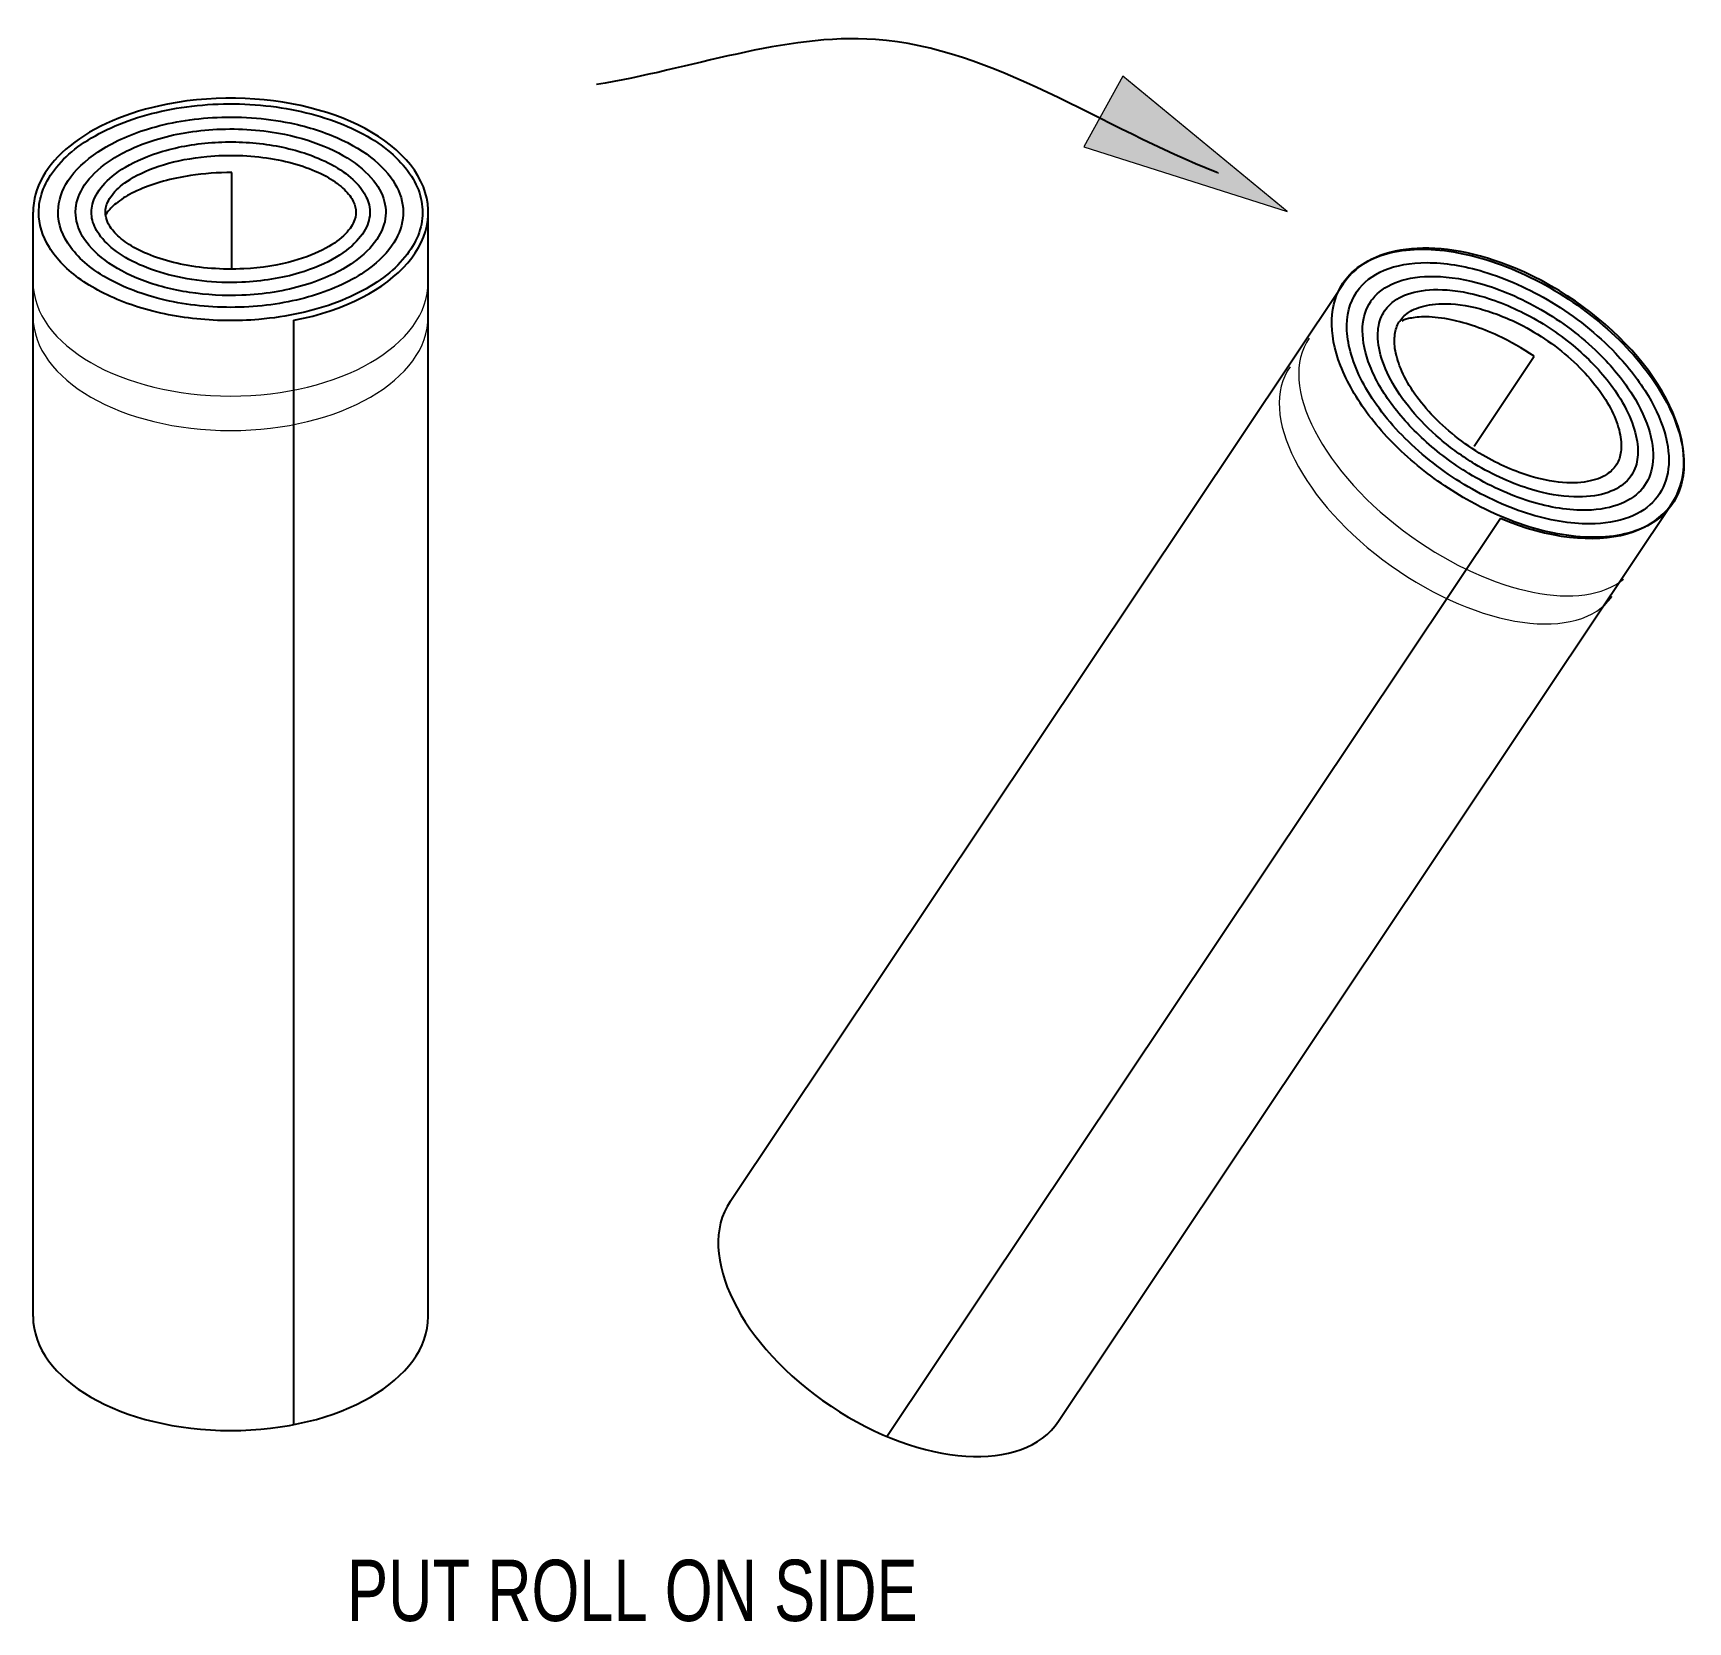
# Model space of a CAD drawing. Header units: inches. Extents: x -9 to 49, y -7 to 10.3.
# Drawn here: x 3.985 to 5.981, y 6.303 to 8.219 of the extents above; entities that cross this region are included whole.
import ezdxf

# ---------------------------------------------------------------- set-up
doc = ezdxf.new("R2010")
doc.units = ezdxf.units.IN
doc.header["$MEASUREMENT"] = 0
for name, color, linetype in [('A-ANNO-TXT', 7, 'Continuous'), ('A-LINE-HVY', 7, 'Continuous'), ('A-LINE-LIGHT', 7, 'Continuous')]:
    doc.layers.add(name, color=color, linetype=linetype)

# ---------------------------------------------------------------- blocks, each defined once
blk = doc.blocks.new('block 349')
at = {"layer": 'A-LINE-HVY', "color": 7, "lineweight": 25}
blk.add_lwpolyline([(5.2219, 6.5449), (5.9617, 7.6519)], dxfattribs=at)
blk = doc.blocks.new('block 350')
at = {"layer": 'A-LINE-HVY', "color": 7, "lineweight": 25}
blk.add_open_spline([(4.8257, 6.8097), (4.7835, 6.7465), (4.838, 6.636), (4.9474, 6.5629), (5.0568, 6.4898), (5.1797, 6.4817), (5.2219, 6.5449)], degree=3, knots=[0, 0, 0, 0, 1, 1, 1, 2, 2, 2, 2], dxfattribs=at)
blk = doc.blocks.new('block 351')
at = {"layer": 'A-LINE-HVY', "color": 7, "lineweight": 25}
blk.add_open_spline([(5.7546, 7.6336), (5.8717, 7.5845), (5.9707, 7.6123), (5.9757, 7.6955), (5.9807, 7.7787), (5.8898, 7.886), (5.7726, 7.935), (5.6816, 7.9731), (5.5983, 7.9658), (5.5655, 7.9167)], degree=3, knots=[0, 0, 0, 0, 1, 1, 1, 2, 2, 2, 3, 3, 3, 3], dxfattribs=at)
blk = doc.blocks.new('block 352')
at = {"layer": 'A-LINE-HVY', "color": 7, "lineweight": 25}
blk.add_lwpolyline([(4.8257, 6.8097), (5.5655, 7.9167)], dxfattribs=at)
blk = doc.blocks.new('block 353')
at = {"layer": 'A-LINE-HVY', "color": 7, "lineweight": 25}
blk.add_lwpolyline([(5.0148, 6.5266), (5.7546, 7.6336)], dxfattribs=at)
blk = doc.blocks.new('block 354')
at = {"layer": 'A-LINE-HVY', "color": 7, "lineweight": 25}
blk.add_lwpolyline([(4.4617, 6.6712), (4.4617, 8.0026)], dxfattribs=at)
blk = doc.blocks.new('block 355')
at = {"layer": 'A-LINE-HVY', "color": 7, "lineweight": 25}
blk.add_open_spline([(3.9852, 6.6712), (3.9852, 6.5952), (4.0919, 6.5336), (4.2235, 6.5336), (4.3551, 6.5336), (4.4617, 6.5952), (4.4617, 6.6712)], degree=3, knots=[0, 0, 0, 0, 1, 1, 1, 2, 2, 2, 2], dxfattribs=at)
blk = doc.blocks.new('block 356')
at = {"layer": 'A-LINE-HVY', "color": 7, "lineweight": 25}
blk.add_open_spline([(4.2997, 7.8723), (4.4244, 7.8966), (4.4913, 7.9747), (4.4492, 8.0466), (4.4071, 8.1186), (4.2719, 8.1572), (4.1472, 8.1329), (4.0504, 8.1141), (3.9852, 8.0616), (3.9852, 8.0026)], degree=3, knots=[0, 0, 0, 0, 1, 1, 1, 2, 2, 2, 3, 3, 3, 3], dxfattribs=at)
blk = doc.blocks.new('block 357')
at = {"layer": 'A-LINE-HVY', "color": 7, "lineweight": 25}
blk.add_lwpolyline([(3.9852, 6.6712), (3.9852, 8.0026)], dxfattribs=at)
blk = doc.blocks.new('block 358')
at = {"layer": 'A-LINE-HVY', "color": 7, "lineweight": 25}
blk.add_lwpolyline([(4.2997, 6.5408), (4.2997, 7.8723)], dxfattribs=at)
blk = doc.blocks.new('block 559')
at = {"layer": 'A-LINE-LIGHT', "color": 7, "lineweight": 25}
blk.add_open_spline([(5.5648, 7.9172), (5.5565, 7.9048), (5.5519, 7.89), (5.5513, 7.8731), (5.5507, 7.8563), (5.5542, 7.8374), (5.5618, 7.8177), (5.5694, 7.7981), (5.5811, 7.7776), (5.5961, 7.7577), (5.6112, 7.7378), (5.6298, 7.7184), (5.6506, 7.7007), (5.6714, 7.683), (5.6946, 7.667), (5.7187, 7.6537), (5.7493, 7.6368), (5.7815, 7.6242), (5.812, 7.6172), (5.8425, 7.6103), (5.8713, 7.6088), (5.8956, 7.6129), (5.9199, 7.617), (5.9395, 7.6264), (5.953, 7.64), (5.9666, 7.6536), (5.9744, 7.6715), (5.9757, 7.6926), (5.9771, 7.7138), (5.9717, 7.7383), (5.9599, 7.7637), (5.9481, 7.7891), (5.9297, 7.8153), (5.9066, 7.8397), (5.8834, 7.864), (5.8555, 7.8865), (5.8255, 7.905), (5.7955, 7.9235), (5.7635, 7.9379), (5.7325, 7.9469), (5.7014, 7.9559), (5.6715, 7.9595), (5.6457, 7.9574), (5.6198, 7.9554), (5.5981, 7.9478), (5.5824, 7.9358), (5.5753, 7.9304), (5.5695, 7.9242), (5.5648, 7.9172)], degree=3, knots=[0, 0, 0, 0, 1, 1, 1, 2, 2, 2, 3, 3, 3, 4, 4, 4, 5, 5, 5, 6, 6, 6, 7, 7, 7, 8, 8, 8, 9, 9, 9, 10, 10, 10, 11, 11, 11, 12, 12, 12, 13, 13, 13, 14, 14, 14, 15, 15, 15, 16, 16, 16, 16], dxfattribs=at)
blk = doc.blocks.new('block 560')
at = {"layer": 'A-LINE-LIGHT', "color": 7, "lineweight": 25}
blk.add_open_spline([(5.5811, 7.9062), (5.5728, 7.8937), (5.5687, 7.8782), (5.5696, 7.8598), (5.5706, 7.8414), (5.5767, 7.8203), (5.588, 7.7986), (5.5993, 7.7769), (5.6158, 7.7545), (5.636, 7.7337), (5.6563, 7.7129), (5.6803, 7.6936), (5.7061, 7.6774), (5.7319, 7.6613), (5.7594, 7.6484), (5.7862, 7.6397), (5.813, 7.631), (5.839, 7.6267), (5.8621, 7.6268), (5.8801, 7.6269), (5.8962, 7.6297), (5.9095, 7.6347), (5.9229, 7.6398), (5.9334, 7.6471), (5.9412, 7.6561), (5.949, 7.6651), (5.9541, 7.6759), (5.9564, 7.6885), (5.9586, 7.7012), (5.958, 7.7158), (5.954, 7.7317), (5.9501, 7.7475), (5.9429, 7.7645), (5.9326, 7.7817), (5.9223, 7.7989), (5.909, 7.8162), (5.8934, 7.8326), (5.8714, 7.8557), (5.8447, 7.877), (5.8161, 7.8943), (5.7897, 7.9102), (5.7617, 7.9228), (5.7346, 7.9309), (5.7104, 7.9382), (5.687, 7.9418), (5.6661, 7.9418), (5.6462, 7.9419), (5.6286, 7.9386), (5.6144, 7.9326), (5.6001, 7.9266), (5.5894, 7.918), (5.5819, 7.9073), (5.5817, 7.907), (5.5814, 7.9066), (5.5811, 7.9062)], degree=3, knots=[0, 0, 0, 0, 1, 1, 1, 2, 2, 2, 3, 3, 3, 4, 4, 4, 5, 5, 5, 6, 6, 6, 7, 7, 7, 8, 8, 8, 9, 9, 9, 10, 10, 10, 11, 11, 11, 12, 12, 12, 13, 13, 13, 14, 14, 14, 15, 15, 15, 16, 16, 16, 17, 17, 17, 18, 18, 18, 18], dxfattribs=at)
blk = doc.blocks.new('block 561')
at = {"layer": 'A-LINE-LIGHT', "color": 7, "lineweight": 25}
blk.add_open_spline([(5.5982, 7.8948), (5.5925, 7.8864), (5.5892, 7.8762), (5.5885, 7.8641), (5.5878, 7.852), (5.59, 7.8379), (5.5953, 7.8227), (5.6007, 7.8075), (5.6092, 7.7912), (5.6206, 7.7751), (5.6321, 7.759), (5.6463, 7.7429), (5.6626, 7.7281), (5.6789, 7.7132), (5.6972, 7.6994), (5.7165, 7.6876), (5.7403, 7.6731), (5.7656, 7.6616), (5.79, 7.654), (5.8145, 7.6464), (5.8381, 7.6429), (5.8585, 7.6433), (5.8746, 7.6437), (5.8886, 7.6465), (5.9, 7.6512), (5.9114, 7.6558), (5.92, 7.6623), (5.9263, 7.6701), (5.9325, 7.6778), (5.9365, 7.6871), (5.9381, 7.6982), (5.9397, 7.7094), (5.9387, 7.7225), (5.9347, 7.7369), (5.9307, 7.7513), (5.9237, 7.7668), (5.9139, 7.7825), (5.904, 7.7983), (5.8914, 7.8141), (5.8765, 7.8291), (5.8568, 7.8491), (5.8332, 7.8676), (5.808, 7.8826), (5.7842, 7.8969), (5.759, 7.9081), (5.7347, 7.9154), (5.7138, 7.9217), (5.6935, 7.925), (5.6754, 7.9253), (5.6586, 7.9256), (5.6438, 7.9234), (5.6316, 7.9191), (5.6194, 7.9149), (5.6101, 7.9088), (5.6032, 7.9013), (5.6014, 7.8992), (5.5997, 7.8971), (5.5982, 7.8948)], degree=3, knots=[0, 0, 0, 0, 1, 1, 1, 2, 2, 2, 3, 3, 3, 4, 4, 4, 5, 5, 5, 6, 6, 6, 7, 7, 7, 8, 8, 8, 9, 9, 9, 10, 10, 10, 11, 11, 11, 12, 12, 12, 13, 13, 13, 14, 14, 14, 15, 15, 15, 16, 16, 16, 17, 17, 17, 18, 18, 18, 19, 19, 19, 19], dxfattribs=at)
blk = doc.blocks.new('block 562')
at = {"layer": 'A-LINE-LIGHT', "color": 7, "lineweight": 25}
blk.add_open_spline([(5.6149, 7.8837), (5.611, 7.8778), (5.6085, 7.8711), (5.6074, 7.863), (5.6063, 7.8549), (5.6068, 7.8453), (5.6092, 7.8347), (5.6116, 7.8241), (5.616, 7.8125), (5.6224, 7.8005), (5.6288, 7.7885), (5.6372, 7.7762), (5.6473, 7.7641), (5.6574, 7.752), (5.6691, 7.7402), (5.682, 7.7292), (5.695, 7.7181), (5.7091, 7.7079), (5.7238, 7.699), (5.746, 7.6856), (5.7697, 7.675), (5.7922, 7.6682), (5.8102, 7.6629), (5.8275, 7.6599), (5.843, 7.6594), (5.8574, 7.6589), (5.8701, 7.6604), (5.8806, 7.6635), (5.891, 7.6667), (5.8991, 7.6712), (5.9051, 7.6767), (5.9112, 7.6822), (5.9153, 7.6887), (5.9178, 7.6965), (5.9199, 7.7031), (5.9208, 7.7107), (5.9202, 7.7195), (5.9196, 7.7283), (5.9174, 7.7382), (5.9135, 7.7487), (5.9097, 7.7593), (5.904, 7.7704), (5.8968, 7.7817), (5.886, 7.7984), (5.8718, 7.8152), (5.8549, 7.8308), (5.8381, 7.8464), (5.8188, 7.8607), (5.7984, 7.8725), (5.7781, 7.8843), (5.7568, 7.8937), (5.7363, 7.9), (5.7181, 7.9056), (5.7004, 7.9086), (5.6846, 7.9092), (5.6701, 7.9098), (5.6572, 7.9082), (5.6466, 7.9051), (5.6361, 7.902), (5.6279, 7.8973), (5.6219, 7.8918), (5.6192, 7.8893), (5.6169, 7.8866), (5.6149, 7.8837)], degree=3, knots=[0, 0, 0, 0, 1, 1, 1, 2, 2, 2, 3, 3, 3, 4, 4, 4, 5, 5, 5, 6, 6, 6, 7, 7, 7, 8, 8, 8, 9, 9, 9, 10, 10, 10, 11, 11, 11, 12, 12, 12, 13, 13, 13, 14, 14, 14, 15, 15, 15, 16, 16, 16, 17, 17, 17, 18, 18, 18, 19, 19, 19, 20, 20, 20, 21, 21, 21, 21], dxfattribs=at)
blk = doc.blocks.new('block 563')
at = {"layer": 'A-LINE-LIGHT', "color": 7, "lineweight": 25}
blk.add_open_spline([(5.6333, 7.8714), (5.6306, 7.8674), (5.6288, 7.8629), (5.6277, 7.8575), (5.6267, 7.8521), (5.6265, 7.8457), (5.6275, 7.8383), (5.6285, 7.831), (5.6308, 7.8228), (5.6344, 7.8141), (5.638, 7.8054), (5.6429, 7.7962), (5.6491, 7.7869), (5.6553, 7.7776), (5.6628, 7.7682), (5.6713, 7.7591), (5.6886, 7.7406), (5.7103, 7.7233), (5.7335, 7.7097), (5.7525, 7.6985), (5.7725, 7.6897), (5.7916, 7.684), (5.8068, 7.6795), (5.8215, 7.677), (5.8346, 7.6764), (5.8467, 7.6759), (5.8574, 7.6771), (5.8661, 7.6794), (5.8749, 7.6817), (5.8816, 7.6852), (5.8866, 7.6893), (5.8907, 7.6926), (5.8937, 7.6963), (5.8959, 7.7006), (5.8981, 7.7049), (5.8996, 7.71), (5.9001, 7.7161), (5.9007, 7.7221), (5.9002, 7.7293), (5.8984, 7.7372), (5.8966, 7.7452), (5.8935, 7.7539), (5.889, 7.763), (5.8845, 7.7721), (5.8786, 7.7816), (5.8714, 7.7911), (5.8643, 7.8005), (5.8559, 7.8099), (5.8466, 7.8189), (5.828, 7.8369), (5.8054, 7.8532), (5.7819, 7.8655), (5.7648, 7.8745), (5.7472, 7.8815), (5.7305, 7.886), (5.7138, 7.8905), (5.6979, 7.8926), (5.6842, 7.8923), (5.6733, 7.8921), (5.6638, 7.8904), (5.6562, 7.8877), (5.6485, 7.8851), (5.6428, 7.8816), (5.6385, 7.8775), (5.6365, 7.8756), (5.6348, 7.8736), (5.6333, 7.8714)], degree=3, knots=[0, 0, 0, 0, 1, 1, 1, 2, 2, 2, 3, 3, 3, 4, 4, 4, 5, 5, 5, 6, 6, 6, 7, 7, 7, 8, 8, 8, 9, 9, 9, 10, 10, 10, 11, 11, 11, 12, 12, 12, 13, 13, 13, 14, 14, 14, 15, 15, 15, 16, 16, 16, 17, 17, 17, 18, 18, 18, 19, 19, 19, 20, 20, 20, 21, 21, 21, 22, 22, 22, 22], dxfattribs=at)
blk = doc.blocks.new('block 564')
at = {"layer": 'A-LINE-LIGHT', "color": 7, "lineweight": 25}
blk.add_open_spline([(5.7952, 7.829), (5.7812, 7.8384), (5.7665, 7.8468), (5.7518, 7.8536), (5.7308, 7.8635), (5.7099, 7.8702), (5.6918, 7.8736), (5.6806, 7.8757), (5.6704, 7.8765), (5.6621, 7.8764), (5.6545, 7.8763), (5.6482, 7.8754), (5.6437, 7.8743), (5.6395, 7.8732), (5.6369, 7.8721), (5.6356, 7.8714)], degree=3, knots=[0, 0, 0, 0, 1, 1, 1, 2, 2, 2, 3, 3, 3, 4, 4, 4, 5, 5, 5, 5], dxfattribs=at)
blk = doc.blocks.new('block 565')
at = {"layer": 'A-LINE-LIGHT', "color": 7, "lineweight": 25}
blk.add_lwpolyline([(5.7229, 7.7207), (5.7952, 7.829)], dxfattribs=at)
blk = doc.blocks.new('block 566')
at = {"layer": 'A-LINE-LIGHT', "color": 7, "lineweight": 25}
blk.add_open_spline([(3.9921, 8.0026), (3.9921, 7.9882), (3.9964, 7.9738), (4.005, 7.9599), (4.0136, 7.9461), (4.0265, 7.9328), (4.0432, 7.921), (4.0599, 7.9093), (4.0802, 7.8991), (4.1031, 7.8912), (4.126, 7.8833), (4.1513, 7.8776), (4.1776, 7.8746), (4.2038, 7.8715), (4.231, 7.8711), (4.2576, 7.8734), (4.2913, 7.8763), (4.3239, 7.8835), (4.3522, 7.8942), (4.3805, 7.905), (4.4045, 7.9194), (4.4218, 7.9357), (4.4392, 7.952), (4.4498, 7.9701), (4.4534, 7.9884), (4.457, 8.0066), (4.4537, 8.0251), (4.4434, 8.0429), (4.4331, 8.0606), (4.4156, 8.0775), (4.3925, 8.0916), (4.3693, 8.1056), (4.3405, 8.1168), (4.3087, 8.124), (4.277, 8.1311), (4.2425, 8.1343), (4.2084, 8.133), (4.1744, 8.1317), (4.1408, 8.1261), (4.111, 8.1167), (4.0813, 8.1072), (4.0553, 8.094), (4.0356, 8.0785), (4.0158, 8.0629), (4.0025, 8.0452), (3.9963, 8.027), (3.9935, 8.019), (3.9921, 8.0108), (3.9921, 8.0026)], degree=3, knots=[0, 0, 0, 0, 1, 1, 1, 2, 2, 2, 3, 3, 3, 4, 4, 4, 5, 5, 5, 6, 6, 6, 7, 7, 7, 8, 8, 8, 9, 9, 9, 10, 10, 10, 11, 11, 11, 12, 12, 12, 13, 13, 13, 14, 14, 14, 15, 15, 15, 16, 16, 16, 16], dxfattribs=at)
blk = doc.blocks.new('block 567')
at = {"layer": 'A-LINE-LIGHT', "color": 7, "lineweight": 25}
blk.add_open_spline([(4.0154, 8.0026), (4.0154, 7.9884), (4.0204, 7.9739), (4.0308, 7.9599), (4.0412, 7.9459), (4.0572, 7.9325), (4.0775, 7.9214), (4.0979, 7.9102), (4.1226, 7.9013), (4.1496, 7.8955), (4.1765, 7.8898), (4.2057, 7.8872), (4.2345, 7.8881), (4.2633, 7.8889), (4.2918, 7.8932), (4.3175, 7.9005), (4.3432, 7.9078), (4.366, 7.9181), (4.3841, 7.9303), (4.3983, 7.9399), (4.4095, 7.9505), (4.4173, 7.9616), (4.4252, 7.9726), (4.4297, 7.9839), (4.4311, 7.9951), (4.4325, 8.0063), (4.4308, 8.0175), (4.4259, 8.0287), (4.421, 8.0398), (4.4128, 8.051), (4.4014, 8.0615), (4.3899, 8.0719), (4.3753, 8.0815), (4.3581, 8.0896), (4.341, 8.0977), (4.3214, 8.1044), (4.3003, 8.1091), (4.2709, 8.1156), (4.2386, 8.1184), (4.207, 8.117), (4.1777, 8.1157), (4.149, 8.1108), (4.1233, 8.1029), (4.1005, 8.0959), (4.0802, 8.0864), (4.0637, 8.0755), (4.0479, 8.065), (4.0358, 8.0531), (4.0277, 8.0409), (4.0197, 8.0286), (4.0157, 8.0162), (4.0154, 8.0039), (4.0154, 8.0035), (4.0154, 8.003), (4.0154, 8.0026)], degree=3, knots=[0, 0, 0, 0, 1, 1, 1, 2, 2, 2, 3, 3, 3, 4, 4, 4, 5, 5, 5, 6, 6, 6, 7, 7, 7, 8, 8, 8, 9, 9, 9, 10, 10, 10, 11, 11, 11, 12, 12, 12, 13, 13, 13, 14, 14, 14, 15, 15, 15, 16, 16, 16, 17, 17, 17, 18, 18, 18, 18], dxfattribs=at)
blk = doc.blocks.new('block 568')
at = {"layer": 'A-LINE-LIGHT', "color": 7, "lineweight": 25}
blk.add_open_spline([(4.0365, 8.0026), (4.0365, 7.993), (4.0392, 7.9833), (4.045, 7.9735), (4.0508, 7.9637), (4.0598, 7.9538), (4.072, 7.9447), (4.0841, 7.9356), (4.0992, 7.9274), (4.1166, 7.9207), (4.1339, 7.9141), (4.1534, 7.909), (4.1739, 7.9059), (4.1944, 7.9028), (4.2159, 7.9016), (4.2371, 7.9025), (4.2633, 7.9035), (4.2891, 7.9077), (4.3122, 7.9146), (4.3352, 7.9214), (4.3555, 7.931), (4.3713, 7.942), (4.3837, 7.9507), (4.3932, 7.9602), (4.3996, 7.9698), (4.4061, 7.9794), (4.4095, 7.9889), (4.4103, 7.9983), (4.4111, 8.0076), (4.4094, 8.0169), (4.4048, 8.0265), (4.4002, 8.036), (4.3926, 8.0458), (4.382, 8.0549), (4.3714, 8.0641), (4.3578, 8.0726), (4.3419, 8.0797), (4.3259, 8.0869), (4.3078, 8.0926), (4.2884, 8.0966), (4.2625, 8.1019), (4.2344, 8.104), (4.2069, 8.1026), (4.1808, 8.1013), (4.1552, 8.097), (4.1325, 8.09), (4.1128, 8.0839), (4.0953, 8.0759), (4.0809, 8.0667), (4.0676, 8.0582), (4.0572, 8.0487), (4.0499, 8.0391), (4.0426, 8.0294), (4.0385, 8.0197), (4.0371, 8.0103), (4.0367, 8.0077), (4.0365, 8.0052), (4.0365, 8.0026)], degree=3, knots=[0, 0, 0, 0, 1, 1, 1, 2, 2, 2, 3, 3, 3, 4, 4, 4, 5, 5, 5, 6, 6, 6, 7, 7, 7, 8, 8, 8, 9, 9, 9, 10, 10, 10, 11, 11, 11, 12, 12, 12, 13, 13, 13, 14, 14, 14, 15, 15, 15, 16, 16, 16, 17, 17, 17, 18, 18, 18, 19, 19, 19, 19], dxfattribs=at)
blk = doc.blocks.new('block 569')
at = {"layer": 'A-LINE-LIGHT', "color": 7, "lineweight": 25}
blk.add_open_spline([(4.0556, 8.0026), (4.0556, 7.9963), (4.0571, 7.9899), (4.0605, 7.9832), (4.0639, 7.9765), (4.0692, 7.9695), (4.0767, 7.9628), (4.0841, 7.956), (4.0936, 7.9494), (4.1048, 7.9436), (4.1161, 7.9378), (4.1291, 7.9327), (4.1433, 7.9286), (4.1574, 7.9246), (4.1727, 7.9216), (4.1886, 7.9198), (4.2044, 7.918), (4.2208, 7.9174), (4.2369, 7.9181), (4.2613, 7.9192), (4.2853, 7.9231), (4.3064, 7.9294), (4.3232, 7.9344), (4.3383, 7.9409), (4.3507, 7.9483), (4.3622, 7.9552), (4.3713, 7.9628), (4.3778, 7.9704), (4.3844, 7.9781), (4.3883, 7.9856), (4.3901, 7.9928), (4.3919, 8), (4.3918, 8.0069), (4.3897, 8.0141), (4.3879, 8.0201), (4.3846, 8.0264), (4.3795, 8.0327), (4.3745, 8.0391), (4.3676, 8.0454), (4.3591, 8.0514), (4.3506, 8.0574), (4.3404, 8.063), (4.3288, 8.0678), (4.3117, 8.075), (4.2918, 8.0806), (4.2705, 8.0838), (4.2493, 8.0871), (4.2267, 8.0882), (4.2047, 8.0868), (4.1827, 8.0855), (4.1611, 8.0818), (4.1418, 8.0762), (4.1247, 8.0712), (4.1093, 8.0646), (4.0967, 8.0571), (4.085, 8.0502), (4.0758, 8.0425), (4.0692, 8.0348), (4.0626, 8.0271), (4.0586, 8.0195), (4.0568, 8.0122), (4.056, 8.009), (4.0556, 8.0058), (4.0556, 8.0026)], degree=3, knots=[0, 0, 0, 0, 1, 1, 1, 2, 2, 2, 3, 3, 3, 4, 4, 4, 5, 5, 5, 6, 6, 6, 7, 7, 7, 8, 8, 8, 9, 9, 9, 10, 10, 10, 11, 11, 11, 12, 12, 12, 13, 13, 13, 14, 14, 14, 15, 15, 15, 16, 16, 16, 17, 17, 17, 18, 18, 18, 19, 19, 19, 20, 20, 20, 21, 21, 21, 21], dxfattribs=at)
blk = doc.blocks.new('block 570')
at = {"layer": 'A-LINE-LIGHT', "color": 7, "lineweight": 25}
blk.add_open_spline([(4.0725, 8.0026), (4.0725, 7.9985), (4.0734, 7.9944), (4.0754, 7.99), (4.0775, 7.9856), (4.0808, 7.9808), (4.0855, 7.9761), (4.0903, 7.9713), (4.0965, 7.9664), (4.104, 7.9619), (4.1115, 7.9574), (4.1204, 7.9531), (4.1304, 7.9494), (4.1403, 7.9457), (4.1514, 7.9426), (4.163, 7.9401), (4.1868, 7.9351), (4.2134, 7.9331), (4.2393, 7.9344), (4.2605, 7.9355), (4.2813, 7.9388), (4.2996, 7.9439), (4.3142, 7.948), (4.3273, 7.9533), (4.3381, 7.9591), (4.3481, 7.9646), (4.3561, 7.9705), (4.3618, 7.9764), (4.3676, 7.9823), (4.3711, 7.988), (4.3729, 7.9934), (4.3744, 7.9977), (4.3749, 8.0018), (4.3743, 8.006), (4.3738, 8.0102), (4.3723, 8.0145), (4.3694, 8.0192), (4.3666, 8.0238), (4.3624, 8.0287), (4.3567, 8.0335), (4.351, 8.0384), (4.3438, 8.0432), (4.3354, 8.0476), (4.3269, 8.0519), (4.3171, 8.0559), (4.3063, 8.0593), (4.2955, 8.0627), (4.2838, 8.0654), (4.2715, 8.0674), (4.2469, 8.0714), (4.2201, 8.0723), (4.1947, 8.0698), (4.1761, 8.0681), (4.1583, 8.0647), (4.1425, 8.0599), (4.1267, 8.0551), (4.1129, 8.0489), (4.1021, 8.0422), (4.0935, 8.0367), (4.0868, 8.031), (4.0821, 8.0254), (4.0773, 8.0198), (4.0746, 8.0145), (4.0733, 8.0095), (4.0727, 8.0072), (4.0725, 8.0049), (4.0725, 8.0026)], degree=3, knots=[0, 0, 0, 0, 1, 1, 1, 2, 2, 2, 3, 3, 3, 4, 4, 4, 5, 5, 5, 6, 6, 6, 7, 7, 7, 8, 8, 8, 9, 9, 9, 10, 10, 10, 11, 11, 11, 12, 12, 12, 13, 13, 13, 14, 14, 14, 15, 15, 15, 16, 16, 16, 17, 17, 17, 18, 18, 18, 19, 19, 19, 20, 20, 20, 21, 21, 21, 22, 22, 22, 22], dxfattribs=at)
blk = doc.blocks.new('block 571')
at = {"layer": 'A-LINE-LIGHT', "color": 7, "lineweight": 25}
blk.add_open_spline([(4.225, 8.0504), (4.2081, 8.0505), (4.1912, 8.0493), (4.1752, 8.0468), (4.1522, 8.0434), (4.1311, 8.0373), (4.1142, 8.0301), (4.1037, 8.0256), (4.0985, 8.0228), (4.0917, 8.0181), (4.0855, 8.0138), (4.0808, 8.0095), (4.0776, 8.0061), (4.0747, 8.0029), (4.0732, 8.0005), (4.0725, 7.9992)], degree=3, knots=[0, 0, 0, 0, 1, 1, 1, 2, 2, 2, 3, 3, 3, 4, 4, 4, 5, 5, 5, 5], dxfattribs=at)
blk = doc.blocks.new('block 572')
at = {"layer": 'A-LINE-LIGHT', "color": 7, "lineweight": 25}
blk.add_lwpolyline([(4.225, 7.934), (4.225, 8.0504)], dxfattribs=at)
blk = doc.blocks.new('block 580')
at = {"layer": 'A-LINE-LIGHT', "color": 7, "lineweight": 5}
blk.add_open_spline([(3.9852, 7.877), (3.9852, 7.801), (4.0919, 7.7394), (4.2235, 7.7394), (4.3551, 7.7394), (4.4617, 7.801), (4.4617, 7.877)], degree=3, knots=[0, 0, 0, 0, 1, 1, 1, 2, 2, 2, 2], dxfattribs=at)
blk = doc.blocks.new('block 581')
at = {"layer": 'A-LINE-LIGHT', "color": 7, "lineweight": 5}
blk.add_open_spline([(3.9852, 7.9185), (3.9852, 7.8425), (4.0919, 7.781), (4.2235, 7.781), (4.3551, 7.781), (4.4617, 7.8425), (4.4617, 7.9185)], degree=3, knots=[0, 0, 0, 0, 1, 1, 1, 2, 2, 2, 2], dxfattribs=at)
blk = doc.blocks.new('block 582')
at = {"layer": 'A-LINE-LIGHT', "color": 7, "lineweight": 5}
blk.add_open_spline([(5.501, 7.8162), (5.4611, 7.7602), (5.5156, 7.6528), (5.6228, 7.5763), (5.7301, 7.4999), (5.8494, 7.4834), (5.8893, 7.5394)], degree=3, knots=[0, 0, 0, 0, 1, 1, 1, 2, 2, 2, 2], dxfattribs=at)
blk = doc.blocks.new('block 583')
at = {"layer": 'A-LINE-LIGHT', "color": 7, "lineweight": 5}
blk.add_open_spline([(5.5241, 7.8507), (5.4846, 7.7953), (5.5399, 7.688), (5.6477, 7.6112), (5.7454, 7.5416), (5.8545, 7.5198), (5.9031, 7.5603)], degree=3, knots=[0, 0, 0, 0, 1, 1, 1, 2, 2, 2, 2], dxfattribs=at)
blk = doc.blocks.new('block 644')
h = blk.add_hatch(color=7)
h.dxf.hatch_style = 2
h.paths.add_polyline_path([(5.4129, 8.0508), (5.4148, 8.0496), (5.4126, 8.0501)])
at = {"lineweight": 0}
blk.add_lwpolyline([(5.4129, 8.0508), (5.4148, 8.0496), (5.4126, 8.0501), (5.4129, 8.0508)], dxfattribs=at)
at = {"color": 7, "lineweight": 25}
blk.add_open_spline([(5.4128, 8.0504), (5.2755, 8.1039), (5.1428, 8.2009), (5.0009, 8.2109), (4.8915, 8.2186), (4.7767, 8.1746), (4.6646, 8.1565)], degree=3, knots=[0, 0, 0, 0, 1, 1, 1, 2, 2, 2, 2], dxfattribs=at)
blk = doc.blocks.new('block 800')
at = {"layer": 'A-ANNO-TXT', "color": 7, "insert": (4.3639, 6.3029), "char_height": 0.073909, "attachment_point": 7}
blk.add_mtext('\\fMyriad Pro|b0|i0|c0|p34;\\W0.75;PUT ROLL ON SIDE', dxfattribs=at)

msp = doc.modelspace()

# ---------------------------------------------------------------- hatches: boundary and pattern name
at = {"layer": 'A-LINE-LIGHT'}
h = msp.add_hatch(color=7, dxfattribs=at)
h.dxf.hatch_style = 2
h.paths.add_polyline_path([(5.4974, 8.0034), (5.2993, 8.1665), (5.2522, 8.0814)])

# ---------------------------------------------------------------- linework, layer by layer
at = {"layer": 'A-LINE-LIGHT', "lineweight": 0}
msp.add_lwpolyline([(5.4974, 8.0034), (5.2993, 8.1665), (5.2522, 8.0814), (5.4974, 8.0034)], dxfattribs=at)

# ---------------------------------------------------------------- block references
msp.add_blockref('block 644', (0, 0))
at = {"layer": 'A-ANNO-TXT'}
msp.add_blockref('block 800', (0, 0), dxfattribs=at)
at = {"layer": 'A-LINE-HVY'}
for name in ['block 356', 'block 357', 'block 354', 'block 351', 'block 352', 'block 358', 'block 349', 'block 353', 'block 350', 'block 355']:
    msp.add_blockref(name, (0, 0), dxfattribs=at)
at = {"layer": 'A-LINE-LIGHT'}
for name in ['block 566', 'block 567', 'block 568', 'block 569', 'block 570', 'block 571', 'block 572', 'block 559', 'block 560', 'block 561', 'block 581', 'block 562', 'block 563', 'block 580', 'block 564', 'block 583', 'block 565', 'block 582']:
    msp.add_blockref(name, (0, 0), dxfattribs=at)

doc.saveas('drawing.dxf')
